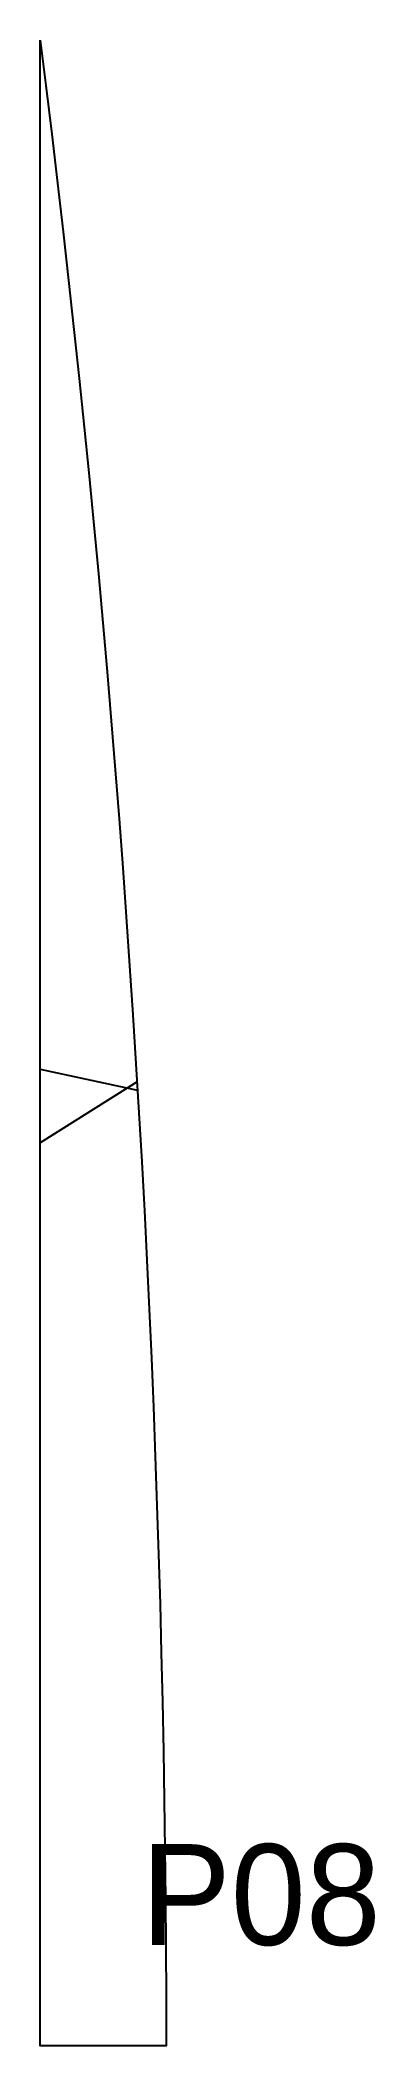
# Model space of a CAD drawing. Header units: millimetres. Extents: x 0 to 133, y 0 to 795.
import ezdxf

# ---------------------------------------------------------------- set-up
doc = ezdxf.new("R2010")
doc.units = ezdxf.units.MM
for name, color, linetype in [('CUT', 1, 'Continuous'), ('DECL', 30, 'Continuous'), ('HOUR15', 9, 'Continuous'), ('ID', 3, 'Continuous')]:
    doc.layers.add(name, color=color, linetype=linetype)

msp = doc.modelspace()

# ---------------------------------------------------------------- linework, layer by layer
at = {"layer": 'CUT'}
msp.add_lwpolyline([(0, 795.28), (2.25, 777.31), (4.6, 757.97), (6.9, 738.62), (9.13, 719.27), (11.31, 699.91), (13.43, 680.54), (15.49, 661.17), (17.48, 641.79), (19.42, 622.41), (21.3, 603.02), (23.12, 583.62), (24.88, 564.22), (26.59, 544.81), (28.23, 525.4), (29.81, 505.98), (31.33, 486.56), (32.79, 467.13), (34.2, 447.7), (35.54, 428.27), (36.83, 408.83), (38.05, 389.39), (39.21, 369.94), (40.32, 350.49), (41.37, 331.04), (42.35, 311.58), (43.28, 292.12), (44.14, 272.66), (44.95, 253.19), (45.7, 233.73), (46.38, 214.26), (47.01, 194.79), (47.58, 175.31), (48.09, 155.84), (48.54, 136.36), (48.92, 116.88), (49.25, 97.4), (49.52, 77.92), (49.73, 58.44), (49.88, 38.96), (49.97, 19.48), (50, 0), (0, 0), (0, 795.28)], close=True, dxfattribs=at)
at = {"layer": 'DECL'}
msp.add_lwpolyline([(0, 387.33), (18.44, 383.35), (38.67, 378.98)], dxfattribs=at)
at = {"layer": 'HOUR15'}
msp.add_lwpolyline([(38.48, 382.27), (9.23, 363.83), (0, 358)], dxfattribs=at)

# ---------------------------------------------------------------- texts
at = {"layer": 'ID'}
msp.add_text('P08', height=40, dxfattribs=at).set_placement((40, 40))

doc.saveas('drawing.dxf')
